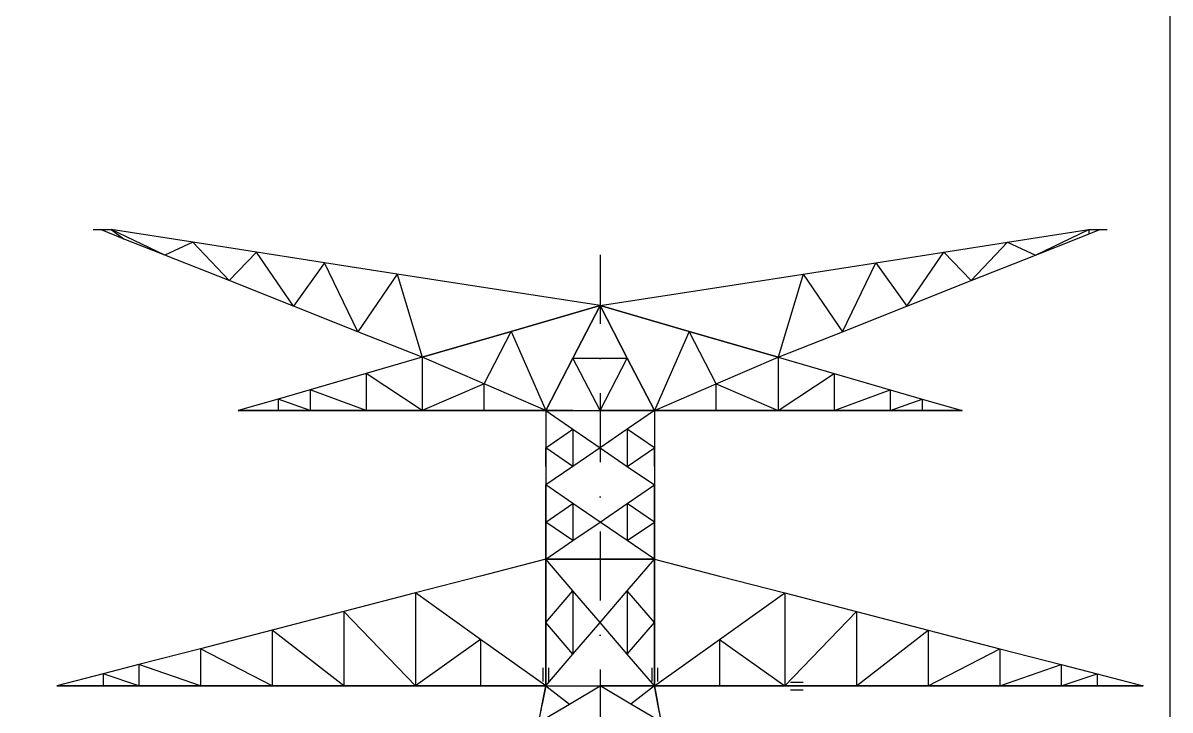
# Model space of a CAD drawing. Extents: x 550527 to 570802, y -80343 to -65993.
# Drawn here: x 568727 to 570802, y -69539 to -68296 of the extents above; entities that cross this region are included whole.
import ezdxf

# ---------------------------------------------------------------- set-up
doc = ezdxf.new("R2010")
doc.units = 0
doc.header["$LTSCALE"] = 250
doc.header["$MEASUREMENT"] = 0
doc.linetypes.add('DASHDOT', pattern=[1, 0.5, -0.25, 0, -0.25])
doc.layers.add('LS', color=7, linetype='CONTINUOUS')
doc.layers.add('MZ', color=6, linetype='DASHDOT')

msp = doc.modelspace()

# ---------------------------------------------------------------- linework, layer by layer
at = {"layer": 'LS', "color": 6, "ltscale": 0.01}
for p, q in [((568854.482, -68670.088), (568867.582, -68670.088)), ((568910.681, -68687.183), (568867.582, -68670.088)), ((568910.681, -68687.183), (568867.582, -68670.088)), ((568867.582, -68670.088), (568887.232, -68670.088)), ((568983.975, -68716.265), (568887.232, -68670.088)), ((568983.975, -68716.265), (568887.232, -68670.088)), ((568887.232, -68670.088), (568910.681, -68687.183)), ((568887.232, -68670.088), (568910.681, -68687.183)), ((569034.869, -68693.078), (568887.232, -68670.088)), ((569034.869, -68693.078), (568887.232, -68670.088)), ((570508.095, -68693.078), (570655.732, -68670.088)), ((570508.095, -68693.078), (570655.732, -68670.088)), ((570558.988, -68716.265), (570655.732, -68670.088)), ((570558.988, -68716.265), (570655.732, -68670.088)), ((570632.283, -68687.183), (570675.382, -68670.088)), ((570632.283, -68687.183), (570675.382, -68670.088)), ((570655.732, -68670.088), (570675.382, -68670.088)), ((570655.732, -68670.088), (570655.732, -68677.882)), ((570675.382, -68670.088), (570688.482, -68670.088)), ((568983.975, -68716.265), (568910.681, -68687.183)), ((568983.975, -68716.265), (568910.681, -68687.183)), ((568983.975, -68716.265), (568910.681, -68687.183)), ((568983.975, -68716.265), (568910.681, -68687.183)), ((569034.869, -68693.078), (568983.975, -68716.265)), ((569034.869, -68693.078), (568983.975, -68716.265)), ((569100.434, -68762.443), (569034.869, -68693.078)), ((569100.434, -68762.443), (569034.869, -68693.078)), ((569149.756, -68710.894), (569034.869, -68693.078)), ((569149.756, -68710.894), (569034.869, -68693.078)), ((569149.756, -68710.894), (569034.869, -68693.078)), ((569149.756, -68710.894), (569034.869, -68693.078)), ((570393.208, -68710.894), (570508.095, -68693.078)), ((570393.208, -68710.894), (570508.095, -68693.078)), ((570393.208, -68710.894), (570508.095, -68693.078)), ((570393.208, -68710.894), (570508.095, -68693.078)), ((570442.529, -68762.443), (570508.095, -68693.078)), ((570442.529, -68762.443), (570508.095, -68693.078)), ((570508.095, -68693.078), (570558.988, -68716.265)), ((570508.095, -68693.078), (570558.988, -68716.265)), ((570558.988, -68716.265), (570632.283, -68687.183)), ((570558.988, -68716.265), (570632.283, -68687.183)), ((570558.988, -68716.265), (570632.283, -68687.183)), ((570558.988, -68716.265), (570632.283, -68687.183)), ((569100.434, -68762.443), (568983.975, -68716.265)), ((569100.434, -68762.443), (568983.975, -68716.265)), ((569100.434, -68762.443), (568983.975, -68716.265)), ((569100.434, -68762.443), (568983.975, -68716.265)), ((569149.756, -68710.894), (569100.434, -68762.443)), ((569149.756, -68710.894), (569100.434, -68762.443)), ((569216.828, -68808.62), (569149.756, -68710.894)), ((569216.828, -68808.62), (569149.756, -68710.894)), ((569272.765, -68730.086), (569149.756, -68710.894)), ((569272.765, -68730.086), (569149.756, -68710.894)), ((569272.765, -68730.086), (569149.756, -68710.894)), ((569272.765, -68730.086), (569149.756, -68710.894)), ((570270.199, -68730.086), (570393.208, -68710.894)), ((570270.199, -68730.086), (570393.208, -68710.894)), ((570270.199, -68730.086), (570393.208, -68710.894)), ((570270.199, -68730.086), (570393.208, -68710.894)), ((570326.136, -68808.62), (570393.208, -68710.894)), ((570326.136, -68808.62), (570393.208, -68710.894)), ((570393.208, -68710.894), (570442.529, -68762.443)), ((570393.208, -68710.894), (570442.529, -68762.443)), ((570442.529, -68762.443), (570558.988, -68716.265)), ((570442.529, -68762.443), (570558.988, -68716.265)), ((570442.529, -68762.443), (570558.988, -68716.265)), ((570442.529, -68762.443), (570558.988, -68716.265)), ((569272.765, -68730.086), (569216.828, -68808.62)), ((569272.765, -68730.086), (569216.828, -68808.62)), ((569333.221, -68854.798), (569272.765, -68730.086)), ((569333.221, -68854.798), (569272.765, -68730.086)), ((569404.027, -68750.456), (569272.765, -68730.086)), ((569404.027, -68750.456), (569272.765, -68730.086)), ((569404.027, -68750.456), (569272.765, -68730.086)), ((569404.027, -68750.456), (569272.765, -68730.086)), ((570138.937, -68750.456), (570270.199, -68730.086)), ((570138.937, -68750.456), (570270.199, -68730.086)), ((570138.937, -68750.456), (570270.199, -68730.086)), ((570138.937, -68750.456), (570270.199, -68730.086)), ((570209.742, -68854.798), (570270.199, -68730.086)), ((570209.742, -68854.798), (570270.199, -68730.086)), ((570270.199, -68730.086), (570326.136, -68808.62)), ((570270.199, -68730.086), (570326.136, -68808.62)), ((569216.828, -68808.62), (569100.434, -68762.443)), ((569216.828, -68808.62), (569100.434, -68762.443)), ((569216.828, -68808.62), (569100.434, -68762.443)), ((569216.828, -68808.62), (569100.434, -68762.443)), ((569404.027, -68750.456), (569333.221, -68854.798)), ((569404.027, -68750.456), (569333.221, -68854.798)), ((569404.027, -68750.456), (569449.68, -68900.975)), ((569404.027, -68750.456), (569449.68, -68900.975)), ((569404.027, -68750.456), (569449.68, -68900.975)), ((569404.027, -68750.456), (569449.68, -68900.975)), ((569587.754, -68779.08), (569404.027, -68750.456)), ((569587.754, -68779.08), (569404.027, -68750.456)), ((569587.754, -68779.08), (569404.027, -68750.456)), ((569955.209, -68779.08), (570138.937, -68750.456)), ((569955.209, -68779.08), (570138.937, -68750.456)), ((569955.209, -68779.08), (570138.937, -68750.456)), ((569955.209, -68779.08), (570138.937, -68750.456)), ((570138.937, -68750.456), (570093.283, -68900.975)), ((570138.937, -68750.456), (570093.283, -68900.975)), ((570138.937, -68750.456), (570093.283, -68900.975)), ((570138.937, -68750.456), (570093.283, -68900.975)), ((570138.937, -68750.456), (570209.742, -68854.798)), ((570138.937, -68750.456), (570209.742, -68854.798)), ((570326.136, -68808.62), (570442.529, -68762.443)), ((570326.136, -68808.62), (570442.529, -68762.443)), ((570326.136, -68808.62), (570442.529, -68762.443)), ((570326.136, -68808.62), (570442.529, -68762.443)), ((569771.482, -68807.638), (569587.754, -68779.08)), ((569771.482, -68807.638), (569587.754, -68779.08)), ((569771.482, -68807.638), (569587.754, -68779.08)), ((569771.482, -68807.638), (569955.209, -68779.08)), ((569771.482, -68807.638), (569955.209, -68779.08)), ((569771.482, -68807.638), (569955.209, -68779.08)), ((569771.482, -68807.638), (569955.209, -68779.08)), ((569771.482, -68807.638), (569610.548, -68854.274)), ((569771.482, -68807.638), (569610.548, -68854.274)), ((569610.548, -68854.274), (569771.482, -68807.638)), ((569610.548, -68854.274), (569771.482, -68807.638)), ((569771.482, -68807.638), (569722.357, -68902.613)), ((569771.482, -68807.638), (569722.357, -68902.613)), ((569722.357, -68902.613), (569771.482, -68807.638)), ((569722.357, -68902.613), (569771.482, -68807.638)), ((569771.482, -68807.638), (569820.607, -68902.613)), ((569771.482, -68807.638), (569820.607, -68902.613)), ((569771.482, -68807.638), (569932.415, -68854.274)), ((569771.482, -68807.638), (569932.415, -68854.274)), ((569820.607, -68902.613), (569771.482, -68807.638)), ((569820.607, -68902.613), (569771.482, -68807.638)), ((569932.415, -68854.274), (569771.482, -68807.638)), ((569932.415, -68854.274), (569771.482, -68807.638)), ((569333.221, -68854.798), (569216.828, -68808.62)), ((569333.221, -68854.798), (569216.828, -68808.62)), ((569333.221, -68854.798), (569216.828, -68808.62)), ((569333.221, -68854.798), (569216.828, -68808.62)), ((570209.742, -68854.798), (570326.136, -68808.62)), ((570209.742, -68854.798), (570326.136, -68808.62)), ((570209.742, -68854.798), (570326.136, -68808.62)), ((570209.742, -68854.798), (570326.136, -68808.62)), ((569449.68, -68900.975), (569333.221, -68854.798)), ((569449.68, -68900.975), (569333.221, -68854.798)), ((569449.68, -68900.975), (569333.221, -68854.798)), ((569449.68, -68900.975), (569333.221, -68854.798)), ((569610.548, -68854.274), (569449.68, -68900.975)), ((569610.548, -68854.274), (569449.68, -68900.975)), ((569449.68, -68900.975), (569610.548, -68854.274)), ((569449.68, -68900.975), (569610.548, -68854.274)), ((569561.423, -68949.249), (569610.548, -68854.274)), ((569561.423, -68949.249), (569610.548, -68854.274)), ((569610.548, -68854.274), (569673.232, -68997.588)), ((569610.548, -68854.274), (569673.232, -68997.588)), ((569932.415, -68854.274), (569869.732, -68997.588)), ((569932.415, -68854.274), (569869.732, -68997.588)), ((569932.415, -68854.274), (570093.283, -68900.975)), ((569932.415, -68854.274), (570093.283, -68900.975)), ((569981.54, -68949.249), (569932.415, -68854.274)), ((569981.54, -68949.249), (569932.415, -68854.274)), ((570093.283, -68900.975), (569932.415, -68854.274)), ((570093.283, -68900.975), (569932.415, -68854.274)), ((570093.283, -68900.975), (570209.742, -68854.798)), ((570093.283, -68900.975), (570209.742, -68854.798)), ((570093.283, -68900.975), (570209.742, -68854.798)), ((570093.283, -68900.975), (570209.742, -68854.798)), ((569449.68, -68900.975), (569348.221, -68930.385)), ((569449.68, -68900.975), (569348.221, -68930.385)), ((569561.423, -68949.249), (569449.68, -68900.975)), ((569561.423, -68949.249), (569449.68, -68900.975)), ((569449.68, -68900.975), (569449.68, -68997.588)), ((569449.68, -68900.975), (569449.68, -68997.588)), ((569561.423, -68949.249), (569449.68, -68900.975)), ((569561.423, -68949.249), (569449.68, -68900.975)), ((569449.68, -68900.975), (569449.68, -68997.588)), ((569449.68, -68900.975), (569449.68, -68997.588)), ((569722.357, -68902.613), (569673.232, -68997.588)), ((569722.357, -68902.613), (569673.232, -68997.588)), ((569673.232, -68997.588), (569722.357, -68902.613)), ((569673.232, -68997.588), (569722.357, -68902.613)), ((569771.482, -68997.588), (569722.357, -68902.613)), ((569771.482, -68997.588), (569722.357, -68902.613)), ((569722.357, -68902.613), (569820.607, -68902.613)), ((569722.357, -68902.613), (569820.607, -68902.613)), ((569771.482, -68997.588), (569820.607, -68902.613)), ((569771.482, -68997.588), (569820.607, -68902.613)), ((569820.607, -68902.613), (569869.732, -68997.588)), ((569820.607, -68902.613), (569869.732, -68997.588)), ((569869.732, -68997.588), (569820.607, -68902.613)), ((569869.732, -68997.588), (569820.607, -68902.613)), ((569981.54, -68949.249), (570093.283, -68900.975)), ((569981.54, -68949.249), (570093.283, -68900.975)), ((569981.54, -68949.249), (570093.283, -68900.975)), ((569981.54, -68949.249), (570093.283, -68900.975)), ((570093.283, -68900.975), (570093.283, -68997.588)), ((570093.283, -68900.975), (570093.283, -68997.588)), ((570093.283, -68900.975), (570093.283, -68997.588)), ((570093.283, -68900.975), (570093.283, -68997.588)), ((570093.283, -68900.975), (570194.743, -68930.385)), ((570093.283, -68900.975), (570194.743, -68930.385)), ((569348.221, -68930.385), (569246.827, -68959.794)), ((569348.221, -68930.385), (569246.827, -68959.794)), ((569449.68, -68997.588), (569348.221, -68930.385)), ((569449.68, -68997.588), (569348.221, -68930.385)), ((569348.221, -68930.385), (569348.286, -68997.588)), ((569348.221, -68930.385), (569348.286, -68997.588)), ((570093.283, -68997.588), (570194.743, -68930.385)), ((570093.283, -68997.588), (570194.743, -68930.385)), ((570194.743, -68930.385), (570194.677, -68997.588)), ((570194.743, -68930.385), (570194.677, -68997.588)), ((570194.743, -68930.385), (570296.137, -68959.794)), ((570194.743, -68930.385), (570296.137, -68959.794)), ((569561.423, -68949.249), (569449.68, -68997.588)), ((569561.423, -68949.249), (569449.68, -68997.588)), ((569673.232, -68997.588), (569561.423, -68949.249)), ((569673.232, -68997.588), (569561.423, -68949.249)), ((569673.232, -68997.588), (569561.423, -68949.249)), ((569673.232, -68997.588), (569561.423, -68949.249)), ((569561.489, -68997.588), (569561.423, -68949.249)), ((569561.489, -68997.588), (569561.423, -68949.249)), ((569869.732, -68997.588), (569981.54, -68949.249)), ((569869.732, -68997.588), (569981.54, -68949.249)), ((569869.732, -68997.588), (569981.54, -68949.249)), ((569869.732, -68997.588), (569981.54, -68949.249)), ((569981.475, -68997.588), (569981.54, -68949.249)), ((569981.475, -68997.588), (569981.54, -68949.249)), ((569981.54, -68949.249), (570093.283, -68997.588)), ((569981.54, -68949.249), (570093.283, -68997.588)), ((569246.827, -68959.794), (569188.925, -68976.562)), ((569246.827, -68959.794), (569188.925, -68976.562)), ((569348.286, -68997.588), (569246.827, -68959.794)), ((569348.286, -68997.588), (569246.827, -68959.794)), ((569246.827, -68959.794), (569246.892, -68997.588)), ((569246.827, -68959.794), (569246.892, -68997.588)), ((569246.827, -68959.794), (569246.892, -68997.588)), ((570194.677, -68997.588), (570296.137, -68959.794)), ((570194.677, -68997.588), (570296.137, -68959.794)), ((570296.137, -68959.794), (570296.071, -68997.588)), ((570296.137, -68959.794), (570296.071, -68997.588)), ((570296.137, -68959.794), (570296.071, -68997.588)), ((570296.137, -68959.794), (570354.039, -68976.562)), ((570296.137, -68959.794), (570354.039, -68976.562)), ((569188.925, -68976.562), (569116.482, -68997.588)), ((569188.925, -68976.562), (569116.482, -68997.588)), ((569246.892, -68997.588), (569188.925, -68976.562)), ((569246.892, -68997.588), (569188.925, -68976.562)), ((569188.925, -68976.562), (569188.925, -68997.588)), ((569188.925, -68976.562), (569188.925, -68997.588)), ((570296.071, -68997.588), (570354.039, -68976.562)), ((570296.071, -68997.588), (570354.039, -68976.562)), ((570354.039, -68976.562), (570354.039, -68997.588)), ((570354.039, -68976.562), (570354.039, -68997.588)), ((570354.039, -68976.562), (570426.482, -68997.588)), ((570354.039, -68976.562), (570426.482, -68997.588)), ((569116.482, -68997.588), (569188.925, -68997.588)), ((569188.925, -68997.588), (569116.482, -68997.588)), ((569188.925, -68997.588), (569116.482, -68997.588)), ((569188.925, -68997.588), (569116.482, -68997.588)), ((569188.925, -68997.588), (569246.892, -68997.588)), ((569246.892, -68997.588), (569188.925, -68997.588)), ((569246.892, -68997.588), (569188.925, -68997.588)), ((569246.892, -68997.588), (569188.925, -68997.588)), ((569246.892, -68997.588), (569348.286, -68997.588)), ((569348.286, -68997.588), (569246.892, -68997.588)), ((569348.286, -68997.588), (569246.892, -68997.588)), ((569348.286, -68997.588), (569246.892, -68997.588)), ((569348.286, -68997.588), (569449.68, -68997.588)), ((569449.68, -68997.588), (569348.286, -68997.588)), ((569449.68, -68997.588), (569348.286, -68997.588)), ((569449.68, -68997.588), (569348.286, -68997.588)), ((569449.68, -68997.588), (569561.489, -68997.588)), ((569561.489, -68997.588), (569449.68, -68997.588)), ((569561.489, -68997.588), (569449.68, -68997.588)), ((569561.489, -68997.588), (569449.68, -68997.588)), ((569561.489, -68997.588), (569673.232, -68997.588)), ((569673.232, -68997.588), (569561.489, -68997.588)), ((569673.232, -68997.588), (569561.489, -68997.588)), ((569673.232, -68997.588), (569561.489, -68997.588)), ((569673.232, -68997.588), (569673.232, -69064.725)), ((569673.232, -68997.588), (569673.232, -69064.725)), ((569673.232, -68997.588), (569722.357, -69031.124)), ((569673.232, -68997.588), (569722.357, -69031.124)), ((569673.232, -68997.588), (569673.232, -69031.124)), ((569673.232, -68997.588), (569673.232, -69031.124)), ((569673.232, -68997.588), (569771.482, -68997.588)), ((569673.232, -68997.588), (569771.482, -68997.588)), ((569722.357, -68997.588), (569673.232, -68997.588)), ((569673.232, -68997.588), (569722.357, -68997.588)), ((569673.232, -68997.588), (569722.357, -68997.588)), ((569673.232, -68997.588), (569722.357, -68997.588)), ((569722.357, -68997.588), (569820.607, -68997.588)), ((569722.357, -68997.588), (569820.607, -68997.588)), ((569722.357, -68997.588), (569771.482, -68997.588)), ((569722.357, -68997.588), (569771.482, -68997.588)), ((569771.482, -68997.588), (569869.732, -68997.588)), ((569771.482, -68997.588), (569869.732, -68997.588)), ((569820.607, -68997.588), (569771.482, -68997.588)), ((569820.607, -68997.588), (569771.482, -68997.588)), ((569869.732, -68997.588), (569820.607, -69031.124)), ((569869.732, -68997.588), (569820.607, -69031.124)), ((569820.607, -68997.588), (569869.732, -68997.588)), ((569820.607, -68997.588), (569869.732, -68997.588)), ((569869.732, -68997.588), (569820.607, -68997.588)), ((569869.732, -68997.588), (569820.607, -68997.588)), ((569869.732, -68997.588), (569869.732, -69064.725)), ((569869.732, -68997.588), (569869.732, -69064.725)), ((569869.732, -68997.588), (569869.732, -69031.124)), ((569869.732, -68997.588), (569869.732, -69031.124)), ((569869.732, -68997.588), (569981.475, -68997.588)), ((569981.475, -68997.588), (569869.732, -68997.588)), ((569869.732, -68997.588), (569981.475, -68997.588)), ((569869.732, -68997.588), (569981.475, -68997.588)), ((569981.475, -68997.588), (570093.283, -68997.588)), ((570093.283, -68997.588), (569981.475, -68997.588)), ((569981.475, -68997.588), (570093.283, -68997.588)), ((569981.475, -68997.588), (570093.283, -68997.588)), ((570093.283, -68997.588), (570194.677, -68997.588)), ((570194.677, -68997.588), (570093.283, -68997.588)), ((570093.283, -68997.588), (570194.677, -68997.588)), ((570093.283, -68997.588), (570194.677, -68997.588)), ((570194.677, -68997.588), (570296.071, -68997.588)), ((570296.071, -68997.588), (570194.677, -68997.588)), ((570194.677, -68997.588), (570296.071, -68997.588)), ((570194.677, -68997.588), (570296.071, -68997.588)), ((570296.071, -68997.588), (570354.039, -68997.588)), ((570354.039, -68997.588), (570296.071, -68997.588)), ((570296.071, -68997.588), (570354.039, -68997.588)), ((570296.071, -68997.588), (570354.039, -68997.588)), ((570354.039, -68997.588), (570426.482, -68997.588)), ((570426.482, -68997.588), (570354.039, -68997.588)), ((570354.039, -68997.588), (570426.482, -68997.588)), ((570354.039, -68997.588), (570426.482, -68997.588)), ((569673.232, -69064.725), (569722.357, -69031.124)), ((569673.232, -69064.725), (569722.357, -69031.124)), ((569673.232, -69031.124), (569673.232, -69064.725)), ((569673.232, -69031.124), (569673.232, -69064.725)), ((569673.232, -69031.124), (569673.232, -69098.327)), ((569673.232, -69031.124), (569673.232, -69098.327)), ((569673.232, -69031.124), (569673.232, -69064.725)), ((569673.232, -69031.124), (569673.232, -69064.725)), ((569722.357, -69031.124), (569722.357, -69098.327)), ((569722.357, -69031.124), (569722.357, -69098.327)), ((569722.357, -69031.124), (569771.482, -69064.725)), ((569722.357, -69031.124), (569771.482, -69064.725)), ((569820.607, -69031.124), (569771.482, -69064.725)), ((569820.607, -69031.124), (569771.482, -69064.725)), ((569820.607, -69031.124), (569820.607, -69098.327)), ((569820.607, -69031.124), (569820.607, -69098.327)), ((569869.732, -69064.725), (569820.607, -69031.124)), ((569869.732, -69064.725), (569820.607, -69031.124)), ((569869.732, -69031.124), (569869.732, -69064.725)), ((569869.732, -69031.124), (569869.732, -69064.725)), ((569869.732, -69031.124), (569869.732, -69098.327)), ((569869.732, -69031.124), (569869.732, -69098.327)), ((569869.732, -69031.124), (569869.732, -69064.725)), ((569869.732, -69031.124), (569869.732, -69064.725)), ((569722.357, -69098.327), (569673.232, -69064.725)), ((569722.357, -69098.327), (569673.232, -69064.725)), ((569673.232, -69098.327), (569673.232, -69064.725)), ((569673.232, -69098.327), (569673.232, -69064.725)), ((569673.232, -69064.725), (569673.232, -69131.863)), ((569673.232, -69064.725), (569673.232, -69131.863)), ((569673.232, -69064.725), (569673.232, -69098.327)), ((569673.232, -69064.725), (569673.232, -69098.327)), ((569771.482, -69064.725), (569722.357, -69098.327)), ((569771.482, -69064.725), (569722.357, -69098.327)), ((569771.482, -69064.725), (569820.607, -69098.327)), ((569771.482, -69064.725), (569820.607, -69098.327)), ((569820.607, -69098.327), (569869.732, -69064.725)), ((569820.607, -69098.327), (569869.732, -69064.725)), ((569869.732, -69098.327), (569869.732, -69064.725)), ((569869.732, -69098.327), (569869.732, -69064.725)), ((569869.732, -69064.725), (569869.732, -69131.863)), ((569869.732, -69064.725), (569869.732, -69131.863)), ((569869.732, -69064.725), (569869.732, -69098.327)), ((569869.732, -69064.725), (569869.732, -69098.327)), ((569722.357, -69098.327), (569673.232, -69131.863)), ((569722.357, -69098.327), (569673.232, -69131.863)), ((569673.232, -69098.327), (569673.232, -69131.863)), ((569673.232, -69098.327), (569673.232, -69131.863)), ((569820.607, -69098.327), (569869.732, -69131.863)), ((569820.607, -69098.327), (569869.732, -69131.863)), ((569869.732, -69098.327), (569869.732, -69131.863)), ((569869.732, -69098.327), (569869.732, -69131.863)), ((569673.232, -69199), (569673.232, -69131.863)), ((569673.232, -69199), (569673.232, -69131.863)), ((569722.357, -69165.399), (569673.232, -69131.863)), ((569722.357, -69165.399), (569673.232, -69131.863)), ((569673.232, -69131.863), (569673.232, -69165.399)), ((569673.232, -69131.863), (569673.232, -69165.399)), ((569820.607, -69165.399), (569869.732, -69131.863)), ((569820.607, -69165.399), (569869.732, -69131.863)), ((569869.732, -69199), (569869.732, -69131.863)), ((569869.732, -69199), (569869.732, -69131.863)), ((569869.732, -69131.863), (569869.732, -69165.399)), ((569869.732, -69131.863), (569869.732, -69165.399)), ((569673.232, -69199), (569722.357, -69165.399)), ((569673.232, -69199), (569722.357, -69165.399)), ((569673.232, -69199), (569673.232, -69165.399)), ((569673.232, -69199), (569673.232, -69165.399)), ((569673.232, -69165.399), (569673.232, -69232.602)), ((569673.232, -69165.399), (569673.232, -69232.602)), ((569673.232, -69165.399), (569673.232, -69199)), ((569673.232, -69165.399), (569673.232, -69199)), ((569722.357, -69165.399), (569722.357, -69232.602)), ((569722.357, -69165.399), (569722.357, -69232.602)), ((569771.482, -69199), (569722.357, -69165.399)), ((569771.482, -69199), (569722.357, -69165.399)), ((569771.482, -69199), (569820.607, -69165.399)), ((569771.482, -69199), (569820.607, -69165.399)), ((569869.732, -69199), (569820.607, -69165.399)), ((569869.732, -69199), (569820.607, -69165.399)), ((569820.607, -69165.399), (569820.607, -69232.602)), ((569820.607, -69165.399), (569820.607, -69232.602)), ((569869.732, -69199), (569869.732, -69165.399)), ((569869.732, -69199), (569869.732, -69165.399)), ((569869.732, -69165.399), (569869.732, -69232.602)), ((569869.732, -69165.399), (569869.732, -69232.602)), ((569869.732, -69165.399), (569869.732, -69199)), ((569869.732, -69165.399), (569869.732, -69199)), ((569722.357, -69232.602), (569673.232, -69199)), ((569722.357, -69232.602), (569673.232, -69199)), ((569673.232, -69232.602), (569673.232, -69199)), ((569673.232, -69232.602), (569673.232, -69199)), ((569673.232, -69266.138), (569673.232, -69199)), ((569673.232, -69266.138), (569673.232, -69199)), ((569673.232, -69199), (569673.232, -69232.602)), ((569673.232, -69199), (569673.232, -69232.602)), ((569722.357, -69232.602), (569771.482, -69199)), ((569722.357, -69232.602), (569771.482, -69199)), ((569820.607, -69232.602), (569771.482, -69199)), ((569820.607, -69232.602), (569771.482, -69199)), ((569820.607, -69232.602), (569869.732, -69199)), ((569820.607, -69232.602), (569869.732, -69199)), ((569869.732, -69232.602), (569869.732, -69199)), ((569869.732, -69232.602), (569869.732, -69199)), ((569869.732, -69266.138), (569869.732, -69199)), ((569869.732, -69266.138), (569869.732, -69199)), ((569869.732, -69199), (569869.732, -69232.602)), ((569869.732, -69199), (569869.732, -69232.602)), ((569673.232, -69266.138), (569722.357, -69232.602)), ((569673.232, -69266.138), (569722.357, -69232.602)), ((569673.232, -69232.602), (569673.232, -69266.138)), ((569673.232, -69232.602), (569673.232, -69266.138)), ((569869.732, -69266.138), (569820.607, -69232.602)), ((569869.732, -69266.138), (569820.607, -69232.602)), ((569869.732, -69232.602), (569869.732, -69266.138)), ((569869.732, -69232.602), (569869.732, -69266.138)), ((569673.232, -69266.138), (569555.332, -69296.726)), ((569673.232, -69266.138), (569555.332, -69296.726)), ((569673.232, -69266.138), (569555.332, -69296.726)), ((569673.232, -69266.138), (569555.332, -69296.726)), ((569673.232, -69266.138), (569869.732, -69266.138)), ((569673.232, -69266.138), (569869.732, -69266.138)), ((569673.232, -69266.138), (569869.732, -69266.138)), ((569869.732, -69266.138), (569673.232, -69266.138)), ((569673.232, -69380.763), (569673.232, -69266.138)), ((569673.232, -69380.763), (569673.232, -69266.138)), ((569722.357, -69323.45), (569673.232, -69266.138)), ((569722.357, -69323.45), (569673.232, -69266.138)), ((569673.232, -69266.138), (569673.232, -69323.45)), ((569673.232, -69266.138), (569673.232, -69323.45)), ((569820.607, -69323.45), (569869.732, -69266.138)), ((569820.607, -69323.45), (569869.732, -69266.138)), ((569869.732, -69266.138), (569987.632, -69296.726)), ((569869.732, -69266.138), (569987.632, -69296.726)), ((569869.732, -69380.763), (569869.732, -69266.138)), ((569869.732, -69380.763), (569869.732, -69266.138)), ((569869.732, -69266.138), (569869.732, -69323.45)), ((569869.732, -69266.138), (569869.732, -69323.45)), ((569869.732, -69266.138), (569987.632, -69296.726)), ((569869.732, -69266.138), (569987.632, -69296.726)), ((569555.332, -69296.726), (569437.432, -69327.249)), ((569555.332, -69296.726), (569437.432, -69327.249)), ((569555.332, -69296.726), (569437.432, -69327.249)), ((569555.332, -69296.726), (569437.432, -69327.249)), ((569987.632, -69296.726), (570105.532, -69327.249)), ((569987.632, -69296.726), (570105.532, -69327.249)), ((569987.632, -69296.726), (570105.532, -69327.249)), ((569987.632, -69296.726), (570105.532, -69327.249)), ((569437.432, -69327.249), (569307.742, -69360.916)), ((569437.432, -69327.249), (569307.742, -69360.916)), ((569555.332, -69411.351), (569437.432, -69327.249)), ((569555.332, -69411.351), (569437.432, -69327.249)), ((569437.432, -69327.249), (569437.432, -69495.388)), ((569437.432, -69327.249), (569437.432, -69495.388)), ((569555.332, -69411.351), (569437.432, -69327.249)), ((569555.332, -69411.351), (569437.432, -69327.249)), ((569437.432, -69327.249), (569437.432, -69495.388)), ((569437.432, -69327.249), (569437.432, -69495.388)), ((569673.232, -69380.763), (569722.357, -69323.45)), ((569673.232, -69380.763), (569722.357, -69323.45)), ((569673.232, -69380.763), (569673.232, -69323.45)), ((569673.232, -69380.763), (569673.232, -69323.45)), ((569673.232, -69323.45), (569673.232, -69438.075)), ((569673.232, -69323.45), (569673.232, -69438.075)), ((569673.232, -69323.45), (569673.232, -69380.763)), ((569673.232, -69323.45), (569673.232, -69380.763)), ((569722.357, -69323.45), (569722.357, -69438.075)), ((569722.357, -69323.45), (569722.357, -69438.075)), ((569771.482, -69380.763), (569722.357, -69323.45)), ((569771.482, -69380.763), (569722.357, -69323.45)), ((569771.482, -69380.763), (569820.607, -69323.45)), ((569771.482, -69380.763), (569820.607, -69323.45)), ((569869.732, -69380.763), (569820.607, -69323.45)), ((569869.732, -69380.763), (569820.607, -69323.45)), ((569820.607, -69323.45), (569820.607, -69438.075)), ((569820.607, -69323.45), (569820.607, -69438.075)), ((569869.732, -69380.763), (569869.732, -69323.45)), ((569869.732, -69380.763), (569869.732, -69323.45)), ((569869.732, -69323.45), (569869.732, -69438.075)), ((569869.732, -69323.45), (569869.732, -69438.075)), ((569869.732, -69323.45), (569869.732, -69380.763)), ((569869.732, -69323.45), (569869.732, -69380.763)), ((569987.632, -69411.351), (570105.532, -69327.249)), ((569987.632, -69411.351), (570105.532, -69327.249)), ((569987.632, -69411.351), (570105.532, -69327.249)), ((569987.632, -69411.351), (570105.532, -69327.249)), ((570105.532, -69327.249), (570105.532, -69495.388)), ((570105.532, -69327.249), (570105.532, -69495.388)), ((570105.532, -69327.249), (570105.532, -69495.388)), ((570105.532, -69327.249), (570105.532, -69495.388)), ((570105.532, -69327.249), (570235.222, -69360.916)), ((570105.532, -69327.249), (570235.222, -69360.916)), ((569307.742, -69360.916), (569178.052, -69394.518)), ((569307.742, -69360.916), (569178.052, -69394.518)), ((569437.432, -69495.388), (569307.742, -69360.916)), ((569437.432, -69495.388), (569307.742, -69360.916)), ((569307.742, -69360.916), (569307.742, -69495.388)), ((569307.742, -69360.916), (569307.742, -69495.388)), ((570105.532, -69495.388), (570235.222, -69360.916)), ((570105.532, -69495.388), (570235.222, -69360.916)), ((570235.222, -69360.916), (570235.222, -69495.388)), ((570235.222, -69360.916), (570235.222, -69495.388)), ((570235.222, -69360.916), (570364.912, -69394.518)), ((570235.222, -69360.916), (570364.912, -69394.518)), ((569722.357, -69438.075), (569673.232, -69380.763)), ((569722.357, -69438.075), (569673.232, -69380.763)), ((569673.232, -69438.075), (569673.232, -69380.763)), ((569673.232, -69438.075), (569673.232, -69380.763)), ((569673.232, -69495.388), (569673.232, -69380.763)), ((569673.232, -69495.388), (569673.232, -69380.763)), ((569673.232, -69380.763), (569673.232, -69438.075)), ((569673.232, -69380.763), (569673.232, -69438.075)), ((569722.357, -69438.075), (569771.482, -69380.763)), ((569722.357, -69438.075), (569771.482, -69380.763)), ((569820.607, -69438.075), (569771.482, -69380.763)), ((569820.607, -69438.075), (569771.482, -69380.763)), ((569820.607, -69438.075), (569869.732, -69380.763)), ((569820.607, -69438.075), (569869.732, -69380.763)), ((569869.732, -69438.075), (569869.732, -69380.763)), ((569869.732, -69438.075), (569869.732, -69380.763)), ((569869.732, -69495.388), (569869.732, -69380.763)), ((569869.732, -69495.388), (569869.732, -69380.763)), ((569869.732, -69380.763), (569869.732, -69438.075)), ((569869.732, -69380.763), (569869.732, -69438.075)), ((569178.052, -69394.518), (569048.362, -69428.119)), ((569178.052, -69394.518), (569048.362, -69428.119)), ((569307.742, -69495.388), (569178.052, -69394.518)), ((569307.742, -69495.388), (569178.052, -69394.518)), ((569178.052, -69394.518), (569178.052, -69495.388)), ((569178.052, -69394.518), (569178.052, -69495.388)), ((570235.222, -69495.388), (570364.912, -69394.518)), ((570235.222, -69495.388), (570364.912, -69394.518)), ((570364.912, -69394.518), (570364.912, -69495.388)), ((570364.912, -69394.518), (570364.912, -69495.388)), ((570364.912, -69394.518), (570494.602, -69428.119)), ((570364.912, -69394.518), (570494.602, -69428.119)), ((569048.362, -69428.119), (568937.208, -69456.939)), ((569048.362, -69428.119), (568937.208, -69456.939)), ((569178.052, -69495.388), (569048.362, -69428.119)), ((569178.052, -69495.388), (569048.362, -69428.119)), ((569048.362, -69428.119), (569048.362, -69495.388)), ((569048.362, -69428.119), (569048.362, -69495.388)), ((569048.362, -69428.119), (569048.362, -69495.388)), ((569555.332, -69411.351), (569437.432, -69495.388)), ((569555.332, -69411.351), (569437.432, -69495.388)), ((569673.232, -69495.388), (569555.332, -69411.351)), ((569673.232, -69495.388), (569555.332, -69411.351)), ((569673.232, -69495.388), (569555.332, -69411.351)), ((569673.232, -69495.388), (569555.332, -69411.351)), ((569555.332, -69411.351), (569555.332, -69495.388)), ((569555.332, -69411.351), (569555.332, -69495.388)), ((569869.732, -69495.388), (569987.632, -69411.351)), ((569869.732, -69495.388), (569987.632, -69411.351)), ((569869.732, -69495.388), (569987.632, -69411.351)), ((569869.732, -69495.388), (569987.632, -69411.351)), ((569987.632, -69411.351), (570105.532, -69495.388)), ((569987.632, -69411.351), (570105.532, -69495.388)), ((569987.632, -69411.351), (569987.632, -69495.388)), ((569987.632, -69411.351), (569987.632, -69495.388)), ((570364.912, -69495.388), (570494.602, -69428.119)), ((570364.912, -69495.388), (570494.602, -69428.119)), ((570494.602, -69428.119), (570494.602, -69495.388)), ((570494.602, -69428.119), (570494.602, -69495.388)), ((570494.602, -69428.119), (570494.602, -69495.388)), ((570494.602, -69428.119), (570605.755, -69456.939)), ((570494.602, -69428.119), (570605.755, -69456.939)), ((569673.232, -69495.388), (569722.357, -69438.075)), ((569673.232, -69495.388), (569722.357, -69438.075)), ((569673.232, -69438.075), (569673.232, -69495.388)), ((569673.232, -69438.075), (569673.232, -69495.388)), ((569869.732, -69495.388), (569820.607, -69438.075)), ((569869.732, -69495.388), (569820.607, -69438.075)), ((569869.732, -69438.075), (569869.732, -69495.388)), ((569869.732, -69438.075), (569869.732, -69495.388)), ((568937.208, -69456.939), (568872.363, -69473.773)), ((568937.208, -69456.939), (568872.363, -69473.773)), ((569048.362, -69495.388), (568937.208, -69456.939)), ((569048.362, -69495.388), (568937.208, -69456.939)), ((568937.208, -69456.939), (568937.208, -69495.388)), ((568937.208, -69456.939), (568937.208, -69495.388)), ((569667.645, -69462.527), (569667.619, -69487.516)), ((569678.125, -69462.538), (569678.099, -69487.527)), ((569864.839, -69462.538), (569864.865, -69487.527)), ((569875.319, -69462.527), (569875.345, -69487.516)), ((570494.602, -69495.388), (570605.755, -69456.939)), ((570494.602, -69495.388), (570605.755, -69456.939)), ((570605.755, -69456.939), (570605.755, -69495.388)), ((570605.755, -69456.939), (570605.755, -69495.388)), ((570605.755, -69456.939), (570670.6, -69473.773)), ((570605.755, -69456.939), (570670.6, -69473.773)), ((568872.363, -69473.773), (568788.982, -69495.388)), ((568872.363, -69473.773), (568788.982, -69495.388)), ((568937.208, -69495.388), (568872.363, -69473.773)), ((568937.208, -69495.388), (568872.363, -69473.773)), ((568872.363, -69473.773), (568872.363, -69495.388)), ((568872.363, -69473.773), (568872.363, -69495.388)), ((570115.801, -69488.556), (570138.817, -69488.556)), ((570605.755, -69495.388), (570670.6, -69473.773)), ((570605.755, -69495.388), (570670.6, -69473.773)), ((570670.6, -69473.773), (570670.6, -69495.388)), ((570670.6, -69473.773), (570670.6, -69495.388)), ((570670.6, -69473.773), (570753.982, -69495.388)), ((570670.6, -69473.773), (570753.982, -69495.388)), ((568788.982, -69495.388), (568872.363, -69495.388)), ((568872.363, -69495.388), (568788.982, -69495.388)), ((568872.363, -69495.388), (568788.982, -69495.388)), ((568872.363, -69495.388), (568788.982, -69495.388)), ((568872.363, -69495.388), (568937.208, -69495.388)), ((568937.208, -69495.388), (568872.363, -69495.388)), ((568937.208, -69495.388), (568872.363, -69495.388)), ((568937.208, -69495.388), (568872.363, -69495.388)), ((568937.208, -69495.388), (569048.362, -69495.388)), ((569048.362, -69495.388), (568937.208, -69495.388)), ((569048.362, -69495.388), (568937.208, -69495.388)), ((569048.362, -69495.388), (568937.208, -69495.388)), ((569048.362, -69495.388), (569178.052, -69495.388)), ((569178.052, -69495.388), (569048.362, -69495.388)), ((569178.052, -69495.388), (569048.362, -69495.388)), ((569178.052, -69495.388), (569048.362, -69495.388)), ((569178.052, -69495.388), (569307.742, -69495.388)), ((569307.742, -69495.388), (569178.052, -69495.388)), ((569307.742, -69495.388), (569178.052, -69495.388)), ((569307.742, -69495.388), (569178.052, -69495.388)), ((569307.742, -69495.388), (569437.432, -69495.388)), ((569437.432, -69495.388), (569307.742, -69495.388)), ((569437.432, -69495.388), (569307.742, -69495.388)), ((569437.432, -69495.388), (569307.742, -69495.388)), ((569437.432, -69495.388), (569555.332, -69495.388)), ((569555.332, -69495.388), (569437.432, -69495.388)), ((569555.332, -69495.388), (569437.432, -69495.388)), ((569555.332, -69495.388), (569437.432, -69495.388)), ((569555.332, -69495.388), (569673.232, -69495.388)), ((569673.232, -69495.388), (569555.332, -69495.388)), ((569673.232, -69495.388), (569555.332, -69495.388)), ((569673.232, -69495.388), (569555.332, -69495.388)), ((569660.394, -69560.888), (569673.232, -69495.388)), ((569660.394, -69560.888), (569673.232, -69495.388)), ((569666.813, -69528.138), (569673.232, -69495.388)), ((569666.813, -69528.138), (569673.232, -69495.388)), ((569673.232, -69495.388), (569666.813, -69528.138)), ((569673.232, -69495.388), (569666.813, -69528.138)), ((569673.232, -69495.388), (569771.482, -69495.388)), ((569673.232, -69495.388), (569722.357, -69495.388)), ((569673.232, -69495.388), (569722.357, -69495.388)), ((569673.232, -69495.388), (569722.357, -69495.388)), ((569673.232, -69495.388), (569722.357, -69495.388)), ((569673.232, -69495.388), (569771.482, -69495.388)), ((569673.232, -69495.388), (569771.482, -69495.388)), ((569673.232, -69495.388), (569771.482, -69495.388)), ((569673.232, -69495.388), (569722.357, -69495.388)), ((569673.232, -69495.388), (569722.357, -69495.388)), ((569673.232, -69495.388), (569722.357, -69495.388)), ((569673.232, -69495.388), (569722.357, -69495.388)), ((569673.232, -69495.388), (569715.938, -69528.138)), ((569673.232, -69495.388), (569715.938, -69528.138)), ((569715.938, -69528.138), (569771.482, -69495.388)), ((569715.938, -69528.138), (569771.482, -69495.388)), ((569722.357, -69495.388), (569820.607, -69495.388)), ((569722.357, -69495.388), (569820.607, -69495.388)), ((569722.357, -69495.388), (569771.482, -69495.388)), ((569722.357, -69495.388), (569771.482, -69495.388)), ((569722.357, -69495.388), (569820.607, -69495.388)), ((569722.357, -69495.388), (569820.607, -69495.388)), ((569722.357, -69495.388), (569771.482, -69495.388)), ((569722.357, -69495.388), (569771.482, -69495.388)), ((569771.482, -69495.388), (569869.732, -69495.388)), ((569820.607, -69495.388), (569771.482, -69495.388)), ((569820.607, -69495.388), (569771.482, -69495.388)), ((569771.482, -69495.388), (569869.732, -69495.388)), ((569771.482, -69495.388), (569869.732, -69495.388)), ((569771.482, -69495.388), (569869.732, -69495.388)), ((569820.607, -69495.388), (569771.482, -69495.388)), ((569820.607, -69495.388), (569771.482, -69495.388)), ((569827.026, -69528.138), (569771.482, -69495.388)), ((569827.026, -69528.138), (569771.482, -69495.388)), ((569869.732, -69495.388), (569820.607, -69495.388)), ((569820.607, -69495.388), (569869.732, -69495.388)), ((569869.732, -69495.388), (569820.607, -69495.388)), ((569869.732, -69495.388), (569820.607, -69495.388)), ((569869.732, -69495.388), (569820.607, -69495.388)), ((569820.607, -69495.388), (569869.732, -69495.388)), ((569869.732, -69495.388), (569820.607, -69495.388)), ((569869.732, -69495.388), (569820.607, -69495.388)), ((569869.732, -69495.388), (569820.607, -69495.388)), ((569820.607, -69495.388), (569869.732, -69495.388)), ((569869.732, -69495.388), (569820.607, -69495.388)), ((569869.732, -69495.388), (569820.607, -69495.388)), ((569869.732, -69495.388), (569827.026, -69528.138)), ((569869.732, -69495.388), (569827.026, -69528.138)), ((569869.732, -69495.388), (569987.632, -69495.388)), ((569987.632, -69495.388), (569869.732, -69495.388)), ((569869.732, -69495.388), (569987.632, -69495.388)), ((569869.732, -69495.388), (569987.632, -69495.388)), ((569876.151, -69528.138), (569869.732, -69495.388)), ((569876.151, -69528.138), (569869.732, -69495.388)), ((569882.57, -69560.888), (569869.732, -69495.388)), ((569882.57, -69560.888), (569869.732, -69495.388)), ((569869.732, -69495.388), (569876.151, -69528.138)), ((569869.732, -69495.388), (569876.151, -69528.138)), ((569987.632, -69495.388), (570105.532, -69495.388)), ((570105.532, -69495.388), (569987.632, -69495.388)), ((569987.632, -69495.388), (570105.532, -69495.388)), ((569987.632, -69495.388), (570105.532, -69495.388)), ((570105.532, -69495.388), (570235.222, -69495.388)), ((570235.222, -69495.388), (570105.532, -69495.388)), ((570105.532, -69495.388), (570235.222, -69495.388)), ((570105.532, -69495.388), (570235.222, -69495.388)), ((570115.801, -69502.22), (570138.817, -69502.22)), ((570235.222, -69495.388), (570364.912, -69495.388)), ((570364.912, -69495.388), (570235.222, -69495.388)), ((570235.222, -69495.388), (570364.912, -69495.388)), ((570235.222, -69495.388), (570364.912, -69495.388)), ((570364.912, -69495.388), (570494.602, -69495.388)), ((570494.602, -69495.388), (570364.912, -69495.388)), ((570364.912, -69495.388), (570494.602, -69495.388)), ((570364.912, -69495.388), (570494.602, -69495.388)), ((570494.602, -69495.388), (570605.755, -69495.388)), ((570605.755, -69495.388), (570494.602, -69495.388)), ((570494.602, -69495.388), (570605.755, -69495.388)), ((570494.602, -69495.388), (570605.755, -69495.388)), ((570605.755, -69495.388), (570670.6, -69495.388)), ((570670.6, -69495.388), (570605.755, -69495.388)), ((570605.755, -69495.388), (570670.6, -69495.388)), ((570605.755, -69495.388), (570670.6, -69495.388)), ((570670.6, -69495.388), (570753.982, -69495.388)), ((570753.982, -69495.388), (570670.6, -69495.388)), ((570670.6, -69495.388), (570753.982, -69495.388)), ((570670.6, -69495.388), (570753.982, -69495.388)), ((569660.394, -69560.888), (569666.813, -69528.138)), ((569660.394, -69560.888), (569666.813, -69528.138)), ((569660.394, -69560.888), (569715.938, -69528.138)), ((569660.394, -69560.888), (569715.938, -69528.138)), ((569882.57, -69560.888), (569827.026, -69528.138)), ((569882.57, -69560.888), (569827.026, -69528.138)), ((569882.57, -69560.888), (569876.151, -69528.138)), ((569882.57, -69560.888), (569876.151, -69528.138))]:
    msp.add_line(p, q, dxfattribs=at)
at = {"layer": 'LS', "color": 8}
msp.add_lwpolyline([(550527.43, -65993.396), (550527.43, -80343.396), (566427.43, -80343.396), (566427.43, -78343.396), (570802.43, -78343.396), (570802.43, -65993.396), (550527.43, -65993.396)], close=True, dxfattribs=at)
at = {"layer": 'MZ'}
msp.add_line((569771.482, -68715.635), (569771.482, -72122.521), dxfattribs=at)

doc.saveas('drawing.dxf')
